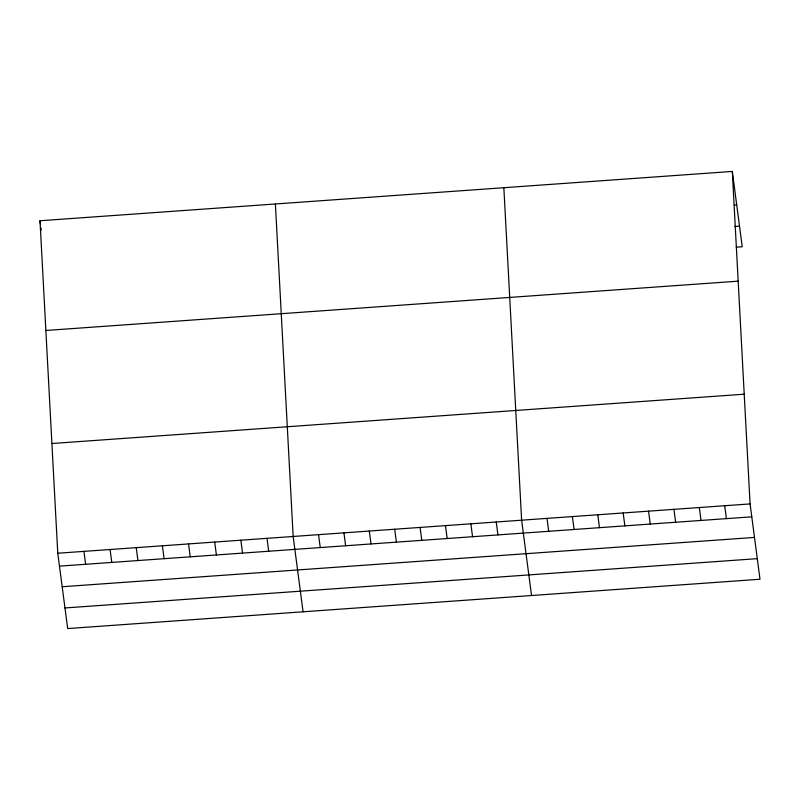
<?xml version="1.0" encoding="UTF-8"?>
<svg xmlns="http://www.w3.org/2000/svg" width="800" height="800" viewBox="0 0 800 800"><rect width="100%" height="100%" fill="white"/><g stroke="black" fill="none" stroke-linecap="round" stroke-linejoin="round"><path stroke-width="1.2" d="M732.31 171.44L750.08 503.92L760 579.25L67.69 628.56L57.77 553.24L40 220.75L732.31 171.44L742.23 246.76L736.18 247.19M734.3 205.11L736.72 204.94M734.68 226.51L739.51 226.16M45.87 330.47L738.17 281.16M51.91 443.52L744.22 394.2M57.77 553.24L750.08 503.92M59.47 566.14L751.78 516.83M62.18 586.74L754.49 537.42M64.98 607.96L757.29 558.65M724.7 505.73L726.4 518.63M699.31 507.54L701.01 520.44M673.93 509.35L675.63 522.25M648.54 511.15L650.24 524.06M623.16 512.96L624.86 525.87M597.78 514.77L599.47 527.68M572.39 516.58L574.09 529.48M547.01 518.39L548.71 531.29M531.54 595.52L521.62 520.2L503.85 187.71M496.24 522L497.94 534.91M470.85 523.81L472.55 536.72M445.47 525.62L447.17 538.53M420.08 527.43L421.78 540.33M394.7 529.24L396.4 542.14M369.31 531.05L371.01 543.95M343.93 532.85L345.63 545.76M318.54 534.66L320.24 547.57M303.08 611.8L293.16 536.47L275.39 203.99M267.01 538.33L268.7 551.24M240.85 540.2L242.55 553.1M214.7 542.06L216.4 554.97M188.54 543.92L190.24 556.83M162.39 545.79L164.09 558.69M136.24 547.65L137.93 560.55M110.08 549.51L111.78 562.42M83.93 551.38L85.63 564.28M40 220.75L40.46 224.27M40.93 227.79L41.24 230.14"/></g></svg>
